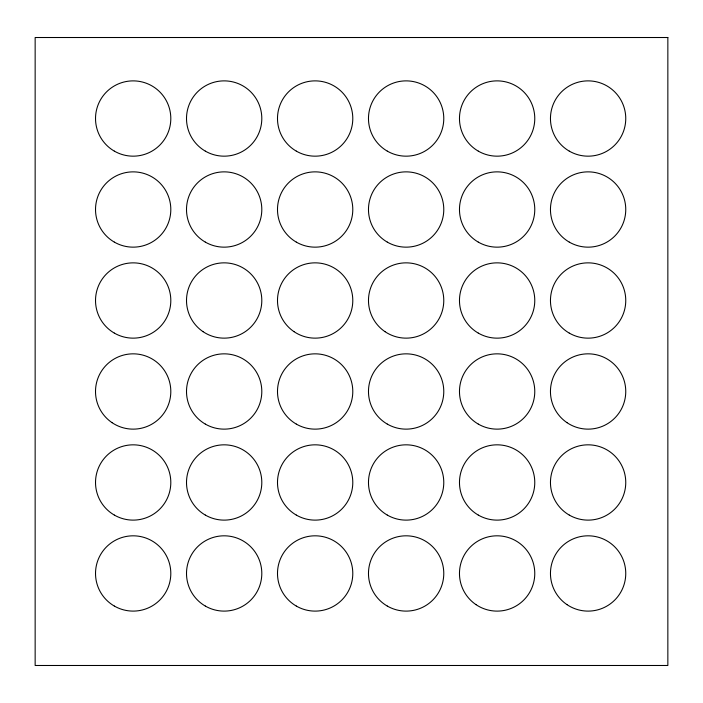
<?xml version="1.0" encoding="UTF-8"?>
<svg xmlns="http://www.w3.org/2000/svg" width="703" height="703" viewBox="0 0 703 703"><rect width="100%" height="100%" fill="white"/><g stroke="black" fill="none" stroke-linecap="round" stroke-linejoin="round"><path stroke-width="1.05" d="M667.85 37.514L35.15 37.514L35.15 665.486L667.85 665.486L667.85 37.514M114.343 606.065A37.654 37.654 0 0 0 170.811 573.463A37.654 37.654 0 0 0 114.343 540.853A37.654 37.654 0 0 0 114.343 606.065M114.343 515.079A37.654 37.654 0 0 0 170.811 482.478A37.654 37.654 0 0 0 114.343 449.867A37.654 37.654 0 0 0 114.343 515.079M112.058 422.67A37.654 37.654 0 0 0 170.715 394.172A37.654 37.654 0 0 0 116.716 357.616A37.654 37.654 0 0 0 112.058 422.67M114.343 333.108A37.654 37.654 0 0 0 170.811 300.497A37.654 37.654 0 0 0 114.343 267.896A37.654 37.654 0 0 0 114.343 333.108M114.343 242.113A37.654 37.654 0 0 0 170.811 209.512A37.654 37.654 0 0 0 114.343 176.901A37.654 37.654 0 0 0 114.343 242.113M114.343 151.127A37.654 37.654 0 0 0 170.811 118.517A37.654 37.654 0 0 0 114.343 85.915A37.654 37.654 0 0 0 114.343 151.127M205.329 606.065A37.654 37.654 0 0 0 261.806 573.463A37.654 37.654 0 0 0 205.329 540.853A37.654 37.654 0 0 0 205.329 606.065M205.329 515.079A37.654 37.654 0 0 0 261.806 482.478A37.654 37.654 0 0 0 205.329 449.867A37.654 37.654 0 0 0 205.329 515.079M205.329 424.094A37.654 37.654 0 0 0 261.806 391.483A37.654 37.654 0 0 0 205.329 358.882A37.654 37.654 0 0 0 205.329 424.094M203.053 331.675A37.654 37.654 0 0 0 261.709 303.186A37.654 37.654 0 0 0 207.701 266.63A37.654 37.654 0 0 0 203.053 331.675M205.329 242.113A37.654 37.654 0 0 0 261.806 209.512A37.654 37.654 0 0 0 205.329 176.901A37.654 37.654 0 0 0 205.329 242.113M205.329 151.127A37.654 37.654 0 0 0 261.806 118.517A37.654 37.654 0 0 0 205.329 85.915A37.654 37.654 0 0 0 205.329 151.127M296.315 606.065A37.654 37.654 0 0 0 352.792 573.463A37.654 37.654 0 0 0 296.315 540.853A37.654 37.654 0 0 0 296.315 606.065M296.315 515.079A37.654 37.654 0 0 0 352.792 482.478A37.654 37.654 0 0 0 296.315 449.867A37.654 37.654 0 0 0 296.315 515.079M296.315 424.094A37.654 37.654 0 0 0 352.792 391.483A37.654 37.654 0 0 0 296.315 358.882A37.654 37.654 0 0 0 296.315 424.094M294.039 331.675A37.654 37.654 0 0 0 352.695 303.186A37.654 37.654 0 0 0 298.687 266.63A37.654 37.654 0 0 0 294.039 331.675M296.315 242.113A37.654 37.654 0 0 0 352.792 209.512A37.654 37.654 0 0 0 296.315 176.901A37.654 37.654 0 0 0 296.315 242.113M296.315 151.127A37.654 37.654 0 0 0 352.792 118.517A37.654 37.654 0 0 0 296.315 85.915A37.654 37.654 0 0 0 296.315 151.127M387.3 606.065A37.654 37.654 0 0 0 443.778 573.463A37.654 37.654 0 0 0 387.3 540.853A37.654 37.654 0 0 0 387.3 606.065M387.3 515.079A37.654 37.654 0 0 0 443.778 482.478A37.654 37.654 0 0 0 387.3 449.867A37.654 37.654 0 0 0 387.3 515.079M387.3 424.094A37.654 37.654 0 0 0 443.778 391.483A37.654 37.654 0 0 0 387.3 358.882A37.654 37.654 0 0 0 387.3 424.094M385.024 331.675A37.654 37.654 0 0 0 443.681 303.186A37.654 37.654 0 0 0 389.682 266.63A37.654 37.654 0 0 0 385.024 331.675M387.3 242.113A37.654 37.654 0 0 0 443.778 209.512A37.654 37.654 0 0 0 387.3 176.901A37.654 37.654 0 0 0 387.3 242.113M387.3 151.127A37.654 37.654 0 0 0 443.778 118.517A37.654 37.654 0 0 0 387.3 85.915A37.654 37.654 0 0 0 387.3 151.127M476.01 604.642A37.654 37.654 0 0 0 534.675 576.152A37.654 37.654 0 0 0 480.667 539.596A37.654 37.654 0 0 0 476.01 604.642M478.295 515.079A37.654 37.654 0 0 0 534.772 482.478A37.654 37.654 0 0 0 478.295 449.867A37.654 37.654 0 0 0 478.295 515.079M478.295 424.094A37.654 37.654 0 0 0 534.772 391.483A37.654 37.654 0 0 0 478.295 358.882A37.654 37.654 0 0 0 478.295 424.094M478.295 333.108A37.654 37.654 0 0 0 534.772 300.497A37.654 37.654 0 0 0 478.295 267.896A37.654 37.654 0 0 0 478.295 333.108M478.295 242.113A37.654 37.654 0 0 0 534.772 209.512A37.654 37.654 0 0 0 478.295 176.901A37.654 37.654 0 0 0 478.295 242.113M478.295 151.127A37.654 37.654 0 0 0 534.772 118.517A37.654 37.654 0 0 0 478.295 85.915A37.654 37.654 0 0 0 478.295 151.127M567.005 604.642A37.654 37.654 0 0 0 625.661 576.152A37.654 37.654 0 0 0 571.653 539.596A37.654 37.654 0 0 0 567.005 604.642M569.281 515.079A37.654 37.654 0 0 0 625.758 482.478A37.654 37.654 0 0 0 569.281 449.867A37.654 37.654 0 0 0 569.281 515.079M567.005 422.67A37.654 37.654 0 0 0 625.661 394.172A37.654 37.654 0 0 0 571.653 357.616A37.654 37.654 0 0 0 567.005 422.67M569.281 333.108A37.654 37.654 0 0 0 625.758 300.497A37.654 37.654 0 0 0 569.281 267.896A37.654 37.654 0 0 0 569.281 333.108M569.281 242.113A37.654 37.654 0 0 0 625.758 209.512A37.654 37.654 0 0 0 569.281 176.901A37.654 37.654 0 0 0 569.281 242.113M569.281 151.127A37.654 37.654 0 0 0 625.758 118.517A37.654 37.654 0 0 0 569.281 85.915A37.654 37.654 0 0 0 569.281 151.127"/></g></svg>
